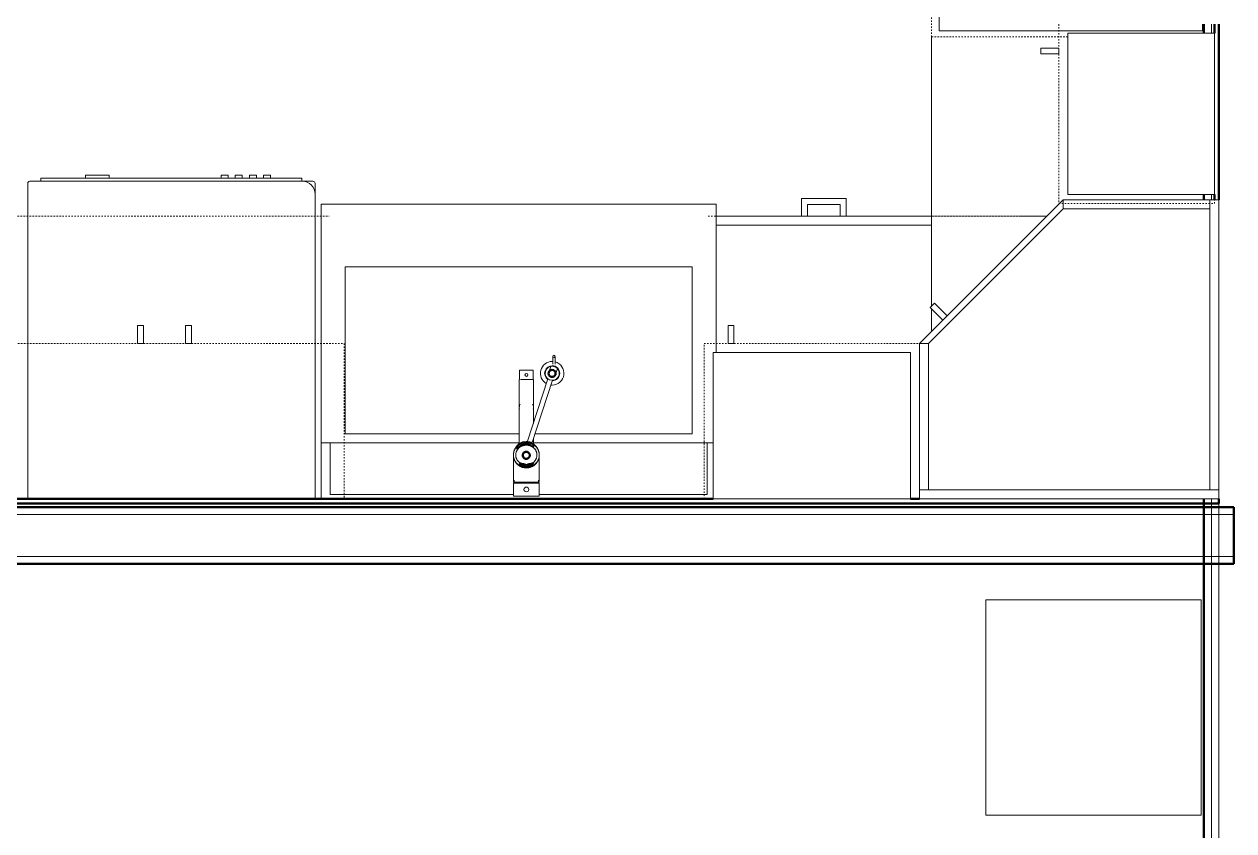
# Model space of a CAD drawing. Header units: inches. Extents: x -4217 to -1814, y 9706 to 12425.
# Drawn here: x -2615.9 to -2514.9, y 10624.5 to 10691.9 of the extents above; entities that cross this region are included whole.
import ezdxf

# ---------------------------------------------------------------- set-up
doc = ezdxf.new("R2010")
doc.units = ezdxf.units.IN
doc.header["$MEASUREMENT"] = 0
doc.linetypes.add('Dash', pattern=[0.25, 0.125, -0.125])
for name, color, linetype, lineweight in [('A-GENM-2', 250, 'Continuous', 9), ('A-GENM-3', 10, 'Continuous', 50), ('A-WALL', 113, 'Continuous', 13), ('A-WALL-3', 10, 'Continuous', 50), ('A-WALL-4', 50, 'Continuous', 13), ('I-FURN-1', 250, 'Continuous', 9), ('I-WALL-3', 2, 'Continuous', 50), ('P-SANR-FIXT-2', 250, 'Continuous', 9), ('Q-CASE', 31, 'Continuous', 9), ('Q-CASE-3', 250, 'Continuous', 9), ('Q-CASE-4', 250, 'Dash', 9), ('Q-CASE-HDLN-1', 250, 'Dash', 9), ('Q-SPCQ-1', 250, 'Continuous', 9)]:
    doc.layers.add(name, color=color, linetype=linetype, lineweight=lineweight)

msp = doc.modelspace()

# ---------------------------------------------------------------- linework, layer by layer
at = {"layer": 'A-GENM-2'}
for p, q in [((-2571.77263, 10664.15082), (-2571.77263, 10663.48568)), ((-2571.57578, 10663.48568), (-2571.57578, 10664.15082)), ((-2574.5446, 10662.99371), (-2574.5446, 10662.20631)), ((-2574.5446, 10662.99371), (-2573.40287, 10662.99371)), ((-2573.40287, 10662.20631), (-2573.40287, 10662.99371)), ((-2572.06398, 10662.89507), (-2571.93059, 10663.3177)), ((-2571.38155, 10663.1406), (-2571.51383, 10662.72145)), ((-2574.56429, 10662.20631), (-2574.56429, 10656.80696)), ((-2574.56429, 10662.20631), (-2574.54417, 10662.20631)), ((-2574.47055, 10662.20631), (-2574.39132, 10662.20631)), ((-2574.37869, 10662.20631), (-2574.26901, 10662.20631)), ((-2574.25971, 10662.20631), (-2574.12658, 10662.20631)), ((-2574.12682, 10662.20631), (-2574.25917, 10662.20631)), ((-2574.1216, 10662.20631), (-2573.82587, 10662.20631)), ((-2573.82599, 10662.20631), (-2574.12149, 10662.20631)), ((-2572.17226, 10662.27396), (-2573.89266, 10656.9791)), ((-2573.82089, 10662.20631), (-2573.68776, 10662.20631)), ((-2573.6883, 10662.20631), (-2573.82065, 10662.20631)), ((-2573.67846, 10662.20631), (-2573.56878, 10662.20631)), ((-2573.55615, 10662.20631), (-2573.47692, 10662.20631)), ((-2573.51169, 10656.87756), (-2571.7985, 10662.15021)), ((-2573.4623, 10662.20631), (-2573.38319, 10662.20631)), ((-2573.38319, 10658.53887), (-2573.38319, 10662.20631)), ((-2571.51383, 10662.72145), (-2571.56574, 10662.73783)), ((-2574.56429, 10660.79903), (-2574.56429, 10659.88189)), ((-2573.38319, 10659.88189), (-2573.38319, 10660.79903)), ((-2573.38319, 10656.80696), (-2573.38319, 10657.27307)), ((-2575.05641, 10655.90709), (-2575.05641, 10653.64331)), ((-2572.89106, 10653.64331), (-2572.89106, 10655.90709)), ((-2574.99736, 10653.80565), (-2574.99736, 10653.56516)), ((-2572.95011, 10653.56516), (-2572.95011, 10653.80565)), ((-2572.89106, 10653.64331), (-2575.05641, 10653.64331)), ((-2575.05641, 10653.56516), (-2575.05641, 10652.46221)), ((-2575.05641, 10653.56516), (-2572.89106, 10653.56516)), ((-2572.89106, 10652.46221), (-2572.89106, 10653.56516)), ((-2572.89106, 10652.46221), (-2575.05641, 10652.46221))]:
    msp.add_line(p, q, dxfattribs=at)
at = {"layer": 'A-GENM-2', "flags": 128}
for points in [[(-2574.85956, 10655.90709), (-2574.85886, 10655.94015), (-2574.85677, 10655.97315), (-2574.85328, 10656.00605), (-2574.84839, 10656.0388), (-2574.84213, 10656.07135), (-2574.83449, 10656.10364), (-2574.82549, 10656.13564), (-2574.81514, 10656.16728), (-2574.80345, 10656.19853), (-2574.79044, 10656.22932), (-2574.77613, 10656.25961), (-2574.76054, 10656.28936), (-2574.7437, 10656.31852), (-2574.72562, 10656.34704), (-2574.70633, 10656.37487), (-2574.68587, 10656.40197), (-2574.66426, 10656.42829), (-2574.64154, 10656.4538), (-2574.61774, 10656.47844), (-2574.5929, 10656.50219), (-2574.56705, 10656.52499), (-2574.54024, 10656.54682), (-2574.51251, 10656.56763), (-2574.4839, 10656.58738), (-2574.45445, 10656.60606), (-2574.42422, 10656.62361), (-2574.39325, 10656.64002), (-2574.3616, 10656.65525), (-2574.32931, 10656.66929), (-2574.29643, 10656.68209), (-2574.26302, 10656.69365), (-2574.22914, 10656.70394), (-2574.19483, 10656.71295), (-2574.16016, 10656.72065), (-2574.12519, 10656.72704), (-2574.08996, 10656.7321), (-2574.05454, 10656.73583), (-2574.01899, 10656.73821), (-2573.98336, 10656.73925), (-2573.97374, 10656.7393)], [(-2574.43489, 10656.88665), (-2574.47369, 10656.86742), (-2574.5117, 10656.84666), (-2574.54884, 10656.8244), (-2574.58506, 10656.80066)], [(-2574.43489, 10656.88665), (-2574.47369, 10656.86742), (-2574.5117, 10656.84666), (-2574.54884, 10656.8244), (-2574.58506, 10656.80066)], [(-2574.43489, 10656.88665), (-2574.47369, 10656.86742), (-2574.5117, 10656.84666), (-2574.54884, 10656.8244), (-2574.58506, 10656.80066)], [(-2574.43489, 10656.88665), (-2574.47369, 10656.86742), (-2574.5117, 10656.84666), (-2574.54884, 10656.8244), (-2574.58506, 10656.80066)], [(-2574.43489, 10656.88665), (-2574.47369, 10656.86742), (-2574.5117, 10656.84666), (-2574.54884, 10656.8244), (-2574.58506, 10656.80066)], [(-2574.43489, 10656.88665), (-2574.47369, 10656.86742), (-2574.5117, 10656.84666), (-2574.54884, 10656.8244), (-2574.58506, 10656.80066)], [(-2573.97374, 10656.97753), (-2574.01682, 10656.97671), (-2574.05983, 10656.97427), (-2574.10271, 10656.9702), (-2574.14539, 10656.96452), (-2574.1878, 10656.95722), (-2574.22988, 10656.94832), (-2574.27156, 10656.93784), (-2574.31278, 10656.92578), (-2574.35346, 10656.91218), (-2574.39356, 10656.89703), (-2574.43299, 10656.88038), (-2574.47171, 10656.86224), (-2574.4806, 10656.85782)], [(-2573.97374, 10656.98977), (-2574.01703, 10656.9889), (-2574.06026, 10656.98631), (-2574.10335, 10656.98198), (-2574.14623, 10656.97594), (-2574.18883, 10656.96819), (-2574.23109, 10656.95874), (-2574.27294, 10656.94761), (-2574.31431, 10656.93481), (-2574.35514, 10656.92037), (-2574.39535, 10656.9043)], [(-2573.97374, 10656.98977), (-2574.01703, 10656.9889), (-2574.06026, 10656.98631), (-2574.10335, 10656.98198), (-2574.14623, 10656.97594), (-2574.18883, 10656.96819), (-2574.23109, 10656.95874), (-2574.27294, 10656.94761), (-2574.31431, 10656.93481), (-2574.35514, 10656.92037), (-2574.39535, 10656.9043)], [(-2573.97374, 10656.98977), (-2574.01703, 10656.9889), (-2574.06026, 10656.98631), (-2574.10335, 10656.98198), (-2574.14623, 10656.97594), (-2574.18883, 10656.96819), (-2574.23109, 10656.95874), (-2574.27294, 10656.94761), (-2574.31431, 10656.93481), (-2574.35514, 10656.92037), (-2574.39535, 10656.9043)], [(-2573.97374, 10656.98977), (-2574.01703, 10656.9889), (-2574.06026, 10656.98631), (-2574.10335, 10656.98198), (-2574.14623, 10656.97594), (-2574.18883, 10656.96819), (-2574.23109, 10656.95874), (-2574.27294, 10656.94761), (-2574.31431, 10656.93481), (-2574.35514, 10656.92037), (-2574.39535, 10656.9043)], [(-2573.97374, 10656.98977), (-2574.01703, 10656.9889), (-2574.06026, 10656.98631), (-2574.10335, 10656.98198), (-2574.14623, 10656.97594), (-2574.18883, 10656.96819), (-2574.23109, 10656.95874), (-2574.27294, 10656.94761), (-2574.31431, 10656.93481), (-2574.35514, 10656.92037), (-2574.39535, 10656.9043)], [(-2573.97374, 10656.98977), (-2574.01703, 10656.9889), (-2574.06026, 10656.98631), (-2574.10335, 10656.98198), (-2574.14623, 10656.97594), (-2574.18883, 10656.96819), (-2574.23109, 10656.95874), (-2574.27294, 10656.94761), (-2574.31431, 10656.93481), (-2574.35514, 10656.92037), (-2574.39535, 10656.9043)], [(-2574.39224, 10656.68191), (-2574.36056, 10656.69711), (-2574.32825, 10656.7111), (-2574.29536, 10656.72387), (-2574.26193, 10656.73539), (-2574.22803, 10656.74564), (-2574.19372, 10656.7546), (-2574.15904, 10656.76226), (-2574.12405, 10656.76861), (-2574.08882, 10656.77362), (-2574.05339, 10656.77731), (-2574.01783, 10656.77965), (-2573.98221, 10656.78064), (-2573.97374, 10656.78068)], [(-2573.53069, 10656.89497), (-2573.57055, 10656.9119), (-2573.61105, 10656.92722), (-2573.65214, 10656.9409), (-2573.69374, 10656.95294), (-2573.73578, 10656.9633), (-2573.77821, 10656.97197), (-2573.82095, 10656.97894), (-2573.86393, 10656.98419), (-2573.90709, 10656.98772), (-2573.95036, 10656.98952), (-2573.97374, 10656.98977)], [(-2573.53069, 10656.89497), (-2573.57055, 10656.9119), (-2573.61105, 10656.92722), (-2573.65214, 10656.9409), (-2573.69374, 10656.95294), (-2573.73578, 10656.9633), (-2573.77821, 10656.97197), (-2573.82095, 10656.97894), (-2573.86393, 10656.98419), (-2573.90709, 10656.98772), (-2573.95036, 10656.98952), (-2573.97374, 10656.98977)], [(-2573.53069, 10656.89497), (-2573.57055, 10656.9119), (-2573.61105, 10656.92722), (-2573.65214, 10656.9409), (-2573.69374, 10656.95294), (-2573.73578, 10656.9633), (-2573.77821, 10656.97197), (-2573.82095, 10656.97894), (-2573.86393, 10656.98419), (-2573.90709, 10656.98772), (-2573.95036, 10656.98952), (-2573.97374, 10656.98977)], [(-2573.53069, 10656.89497), (-2573.57055, 10656.9119), (-2573.61105, 10656.92722), (-2573.65214, 10656.9409), (-2573.69374, 10656.95294), (-2573.73578, 10656.9633), (-2573.77821, 10656.97197), (-2573.82095, 10656.97894), (-2573.86393, 10656.98419), (-2573.90709, 10656.98772), (-2573.95036, 10656.98952), (-2573.97374, 10656.98977)], [(-2573.53069, 10656.89497), (-2573.57055, 10656.9119), (-2573.61105, 10656.92722), (-2573.65214, 10656.9409), (-2573.69374, 10656.95294), (-2573.73578, 10656.9633), (-2573.77821, 10656.97197), (-2573.82095, 10656.97894), (-2573.86393, 10656.98419), (-2573.90709, 10656.98772), (-2573.95036, 10656.98952), (-2573.97374, 10656.98977)], [(-2573.53069, 10656.89497), (-2573.57055, 10656.9119), (-2573.61105, 10656.92722), (-2573.65214, 10656.9409), (-2573.69374, 10656.95294), (-2573.73578, 10656.9633), (-2573.77821, 10656.97197), (-2573.82095, 10656.97894), (-2573.86393, 10656.98419), (-2573.90709, 10656.98772), (-2573.95036, 10656.98952), (-2573.97374, 10656.98977)], [(-2573.46672, 10656.85774), (-2573.50526, 10656.87623), (-2573.54453, 10656.89323), (-2573.58447, 10656.90873), (-2573.62502, 10656.9227), (-2573.66612, 10656.93513), (-2573.70769, 10656.94599), (-2573.74968, 10656.95526), (-2573.79202, 10656.96294), (-2573.83465, 10656.969), (-2573.87749, 10656.97346), (-2573.92047, 10656.97628), (-2573.96355, 10656.97748), (-2573.97374, 10656.97753)], [(-2573.97374, 10656.78068), (-2573.9381, 10656.78), (-2573.90252, 10656.77798), (-2573.86706, 10656.77462), (-2573.83177, 10656.76992), (-2573.79672, 10656.76389), (-2573.76197, 10656.75654), (-2573.72756, 10656.74788), (-2573.69355, 10656.73794), (-2573.66001, 10656.72672), (-2573.62699, 10656.71425), (-2573.59453, 10656.70054), (-2573.5627, 10656.68563), (-2573.53154, 10656.66954), (-2573.50111, 10656.65229), (-2573.47711, 10656.63755)], [(-2573.97374, 10656.7393), (-2573.9381, 10656.73862), (-2573.90252, 10656.7366), (-2573.86706, 10656.73324), (-2573.83177, 10656.72854), (-2573.79672, 10656.72251), (-2573.76197, 10656.71516), (-2573.72756, 10656.7065), (-2573.69355, 10656.69656), (-2573.66001, 10656.68534), (-2573.62699, 10656.67287), (-2573.59453, 10656.65916), (-2573.5627, 10656.64425), (-2573.53154, 10656.62815), (-2573.50111, 10656.61091), (-2573.47144, 10656.59253), (-2573.4426, 10656.57306), (-2573.41463, 10656.55254), (-2573.38757, 10656.53098), (-2573.36145, 10656.50844), (-2573.33634, 10656.48494), (-2573.31225, 10656.46054), (-2573.28923, 10656.43526), (-2573.26732, 10656.40915), (-2573.24655, 10656.38226), (-2573.22694, 10656.35462), (-2573.20854, 10656.32628), (-2573.19135, 10656.29729), (-2573.17542, 10656.2677), (-2573.16077, 10656.23755), (-2573.14741, 10656.20688), (-2573.13536, 10656.17576), (-2573.12464, 10656.14422), (-2573.11528, 10656.11231), (-2573.10727, 10656.08009), (-2573.10063, 10656.04761), (-2573.09538, 10656.01491), (-2573.09151, 10655.98204), (-2573.08904, 10655.94906), (-2573.08796, 10655.91602), (-2573.08791, 10655.90709)], [(-2572.89106, 10655.90709), (-2572.89193, 10655.94847), (-2572.89456, 10655.98978), (-2572.89893, 10656.03095), (-2572.90503, 10656.07192), (-2572.91287, 10656.11261), (-2572.92241, 10656.15297), (-2572.93365, 10656.19292), (-2572.94656, 10656.23239), (-2572.96113, 10656.27133), (-2572.97733, 10656.30967), (-2572.99513, 10656.34735), (-2573.01449, 10656.38431), (-2573.03539, 10656.42049), (-2573.05779, 10656.45582), (-2573.08166, 10656.49026), (-2573.10694, 10656.52375), (-2573.13361, 10656.55624), (-2573.16161, 10656.58767), (-2573.1909, 10656.618), (-2573.22143, 10656.64718), (-2573.25315, 10656.67516), (-2573.28601, 10656.70191), (-2573.31995, 10656.72738), (-2573.35492, 10656.75153)], [(-2572.92493, 10655.6384), (-2572.91503, 10655.68055), (-2572.90681, 10655.72307), (-2572.90031, 10655.76589), (-2572.89552, 10655.80892), (-2572.89246, 10655.85212), (-2572.89112, 10655.8954), (-2572.89152, 10655.93871), (-2572.89365, 10655.98196), (-2572.89751, 10656.02509), (-2572.90309, 10656.06803), (-2572.91038, 10656.11072), (-2572.91937, 10656.15308), (-2572.93005, 10656.19505), (-2572.9424, 10656.23655), (-2572.9564, 10656.27753), (-2572.97203, 10656.31792), (-2572.98926, 10656.35765), (-2573.00807, 10656.39665), (-2573.02842, 10656.43488), (-2573.05028, 10656.47226), (-2573.07362, 10656.50874), (-2573.0984, 10656.54425), (-2573.12458, 10656.57874), (-2573.15211, 10656.61216), (-2573.18097, 10656.64446), (-2573.21109, 10656.67557), (-2573.24243, 10656.70545), (-2573.27494, 10656.73406), (-2573.30857, 10656.76134)], [(-2572.9564, 10656.27753), (-2572.97203, 10656.31792), (-2572.98926, 10656.35765), (-2573.00807, 10656.39665), (-2573.02842, 10656.43488), (-2573.05028, 10656.47226), (-2573.07362, 10656.50874), (-2573.0984, 10656.54425), (-2573.12458, 10656.57874), (-2573.15211, 10656.61216), (-2573.18097, 10656.64446), (-2573.21109, 10656.67557), (-2573.24243, 10656.70545), (-2573.27494, 10656.73406), (-2573.30857, 10656.76134)], [(-2572.9564, 10656.27753), (-2572.97203, 10656.31792), (-2572.98926, 10656.35765), (-2573.00807, 10656.39665), (-2573.02842, 10656.43488), (-2573.05028, 10656.47226), (-2573.07362, 10656.50874), (-2573.0984, 10656.54425), (-2573.12458, 10656.57874), (-2573.15211, 10656.61216), (-2573.18097, 10656.64446), (-2573.21109, 10656.67557), (-2573.24243, 10656.70545), (-2573.27494, 10656.73406), (-2573.30857, 10656.76134)], [(-2572.9564, 10656.27753), (-2572.97203, 10656.31792), (-2572.98926, 10656.35765), (-2573.00807, 10656.39665), (-2573.02842, 10656.43488), (-2573.05028, 10656.47226), (-2573.07362, 10656.50874), (-2573.0984, 10656.54425), (-2573.12458, 10656.57874), (-2573.15211, 10656.61216), (-2573.18097, 10656.64446), (-2573.21109, 10656.67557), (-2573.24243, 10656.70545), (-2573.27494, 10656.73406), (-2573.30857, 10656.76134)], [(-2572.9564, 10656.27753), (-2572.97203, 10656.31792), (-2572.98926, 10656.35765), (-2573.00807, 10656.39665), (-2573.02842, 10656.43488), (-2573.05028, 10656.47226), (-2573.07362, 10656.50874), (-2573.0984, 10656.54425), (-2573.12458, 10656.57874), (-2573.15211, 10656.61216), (-2573.18097, 10656.64446), (-2573.21109, 10656.67557), (-2573.24243, 10656.70545), (-2573.27494, 10656.73406), (-2573.30857, 10656.76134)], [(-2572.9564, 10656.27753), (-2572.97203, 10656.31792), (-2572.98926, 10656.35765), (-2573.00807, 10656.39665), (-2573.02842, 10656.43488), (-2573.05028, 10656.47226), (-2573.07362, 10656.50874), (-2573.0984, 10656.54425), (-2573.12458, 10656.57874), (-2573.15211, 10656.61216), (-2573.18097, 10656.64446), (-2573.21109, 10656.67557), (-2573.24243, 10656.70545), (-2573.27494, 10656.73406), (-2573.30857, 10656.76134)], [(-2574.77808, 10656.59597), (-2574.80644, 10656.56483), (-2574.83347, 10656.53262), (-2574.85913, 10656.4994), (-2574.88338, 10656.46521), (-2574.90618, 10656.43011), (-2574.92749, 10656.39415), (-2574.94727, 10656.3574), (-2574.9655, 10656.31991), (-2574.98213, 10656.28174), (-2574.99714, 10656.24296), (-2575.0105, 10656.20362), (-2575.0222, 10656.16379), (-2575.0322, 10656.12354), (-2575.04049, 10656.08293), (-2575.04707, 10656.04203), (-2575.05191, 10656.00091), (-2575.055, 10655.95963), (-2575.05635, 10655.91826), (-2575.05641, 10655.90709)], [(-2575.05641, 10655.90709), (-2575.05554, 10655.86572), (-2575.05291, 10655.82441), (-2575.04855, 10655.78323), (-2575.04244, 10655.74227), (-2575.03461, 10655.70157), (-2575.02506, 10655.66122), (-2575.01382, 10655.62127), (-2575.00091, 10655.58179), (-2574.98634, 10655.54285), (-2574.97014, 10655.50451), (-2574.95235, 10655.46683), (-2574.93298, 10655.42987), (-2574.91208, 10655.3937), (-2574.88968, 10655.35836), (-2574.86582, 10655.32392), (-2574.84053, 10655.29043), (-2574.81386, 10655.25795), (-2574.78586, 10655.22651), (-2574.75657, 10655.19618), (-2574.72604, 10655.16701), (-2574.69432, 10655.13902), (-2574.66147, 10655.11227), (-2574.62753, 10655.08681), (-2574.59255, 10655.06266), (-2574.55661, 10655.03986), (-2574.51975, 10655.01846), (-2574.48203, 10654.99847), (-2574.44352, 10654.97994), (-2574.40427, 10654.96288), (-2574.36435, 10654.94733), (-2574.32381, 10654.93331), (-2574.28274, 10654.92083), (-2574.24118, 10654.90992), (-2574.1992, 10654.90059), (-2574.15687, 10654.89286), (-2574.11426, 10654.88674), (-2574.07142, 10654.88224), (-2574.02844, 10654.87935), (-2573.98537, 10654.8781), (-2573.97374, 10654.87804)], [(-2574.99772, 10656.25874), (-2575.01096, 10656.21751), (-2575.02254, 10656.17579), (-2575.03245, 10656.13363), (-2575.04066, 10656.09111), (-2575.04717, 10656.0483), (-2575.05195, 10656.00526), (-2575.05502, 10655.96207), (-2575.05635, 10655.91878), (-2575.05595, 10655.87548), (-2575.05382, 10655.83223), (-2575.04996, 10655.7891), (-2575.04439, 10655.74615), (-2575.03709, 10655.70347), (-2575.0281, 10655.66111), (-2575.01742, 10655.61914)], [(-2575.01096, 10656.21751), (-2575.02254, 10656.17579), (-2575.03245, 10656.13363), (-2575.04066, 10656.09111), (-2575.04717, 10656.0483), (-2575.05195, 10656.00526), (-2575.05502, 10655.96207), (-2575.05635, 10655.91878), (-2575.05595, 10655.87548), (-2575.05382, 10655.83223), (-2575.04996, 10655.7891), (-2575.04439, 10655.74615), (-2575.03709, 10655.70347), (-2575.0281, 10655.66111), (-2575.01742, 10655.61914)], [(-2575.01096, 10656.21751), (-2575.02254, 10656.17579), (-2575.03245, 10656.13363), (-2575.04066, 10656.09111), (-2575.04717, 10656.0483), (-2575.05195, 10656.00526), (-2575.05502, 10655.96207), (-2575.05635, 10655.91878), (-2575.05595, 10655.87548), (-2575.05382, 10655.83223), (-2575.04996, 10655.7891), (-2575.04439, 10655.74615), (-2575.03709, 10655.70347), (-2575.0281, 10655.66111), (-2575.01742, 10655.61914)], [(-2575.01096, 10656.21751), (-2575.02254, 10656.17579), (-2575.03245, 10656.13363), (-2575.04066, 10656.09111), (-2575.04717, 10656.0483), (-2575.05195, 10656.00526), (-2575.05502, 10655.96207), (-2575.05635, 10655.91878), (-2575.05595, 10655.87548), (-2575.05382, 10655.83223), (-2575.04996, 10655.7891), (-2575.04439, 10655.74615), (-2575.03709, 10655.70347), (-2575.0281, 10655.66111), (-2575.01742, 10655.61914)], [(-2575.01096, 10656.21751), (-2575.02254, 10656.17579), (-2575.03245, 10656.13363), (-2575.04066, 10656.09111), (-2575.04717, 10656.0483), (-2575.05195, 10656.00526), (-2575.05502, 10655.96207), (-2575.05635, 10655.91878), (-2575.05595, 10655.87548), (-2575.05382, 10655.83223), (-2575.04996, 10655.7891), (-2575.04439, 10655.74615), (-2575.03709, 10655.70347), (-2575.0281, 10655.66111), (-2575.01742, 10655.61914)], [(-2575.01096, 10656.21751), (-2575.02254, 10656.17579), (-2575.03245, 10656.13363), (-2575.04066, 10656.09111), (-2575.04717, 10656.0483), (-2575.05195, 10656.00526), (-2575.05502, 10655.96207), (-2575.05635, 10655.91878), (-2575.05595, 10655.87548), (-2575.05382, 10655.83223), (-2575.04996, 10655.7891), (-2575.04439, 10655.74615), (-2575.03709, 10655.70347), (-2575.0281, 10655.66111), (-2575.01742, 10655.61914)], [(-2574.71962, 10656.69186), (-2574.7504, 10656.6614), (-2574.77994, 10656.62974), (-2574.8082, 10656.59692), (-2574.83512, 10656.563), (-2574.86066, 10656.52803), (-2574.88478, 10656.49207), (-2574.90744, 10656.45517), (-2574.92861, 10656.41739), (-2574.94825, 10656.3788), (-2574.96634, 10656.33945), (-2574.98283, 10656.29941)], [(-2574.71962, 10656.69186), (-2574.7504, 10656.6614), (-2574.77994, 10656.62974), (-2574.8082, 10656.59692), (-2574.83512, 10656.563), (-2574.86066, 10656.52803), (-2574.88478, 10656.49207), (-2574.90744, 10656.45517), (-2574.92861, 10656.41739), (-2574.94825, 10656.3788), (-2574.96634, 10656.33945), (-2574.98283, 10656.29941)], [(-2574.71962, 10656.69186), (-2574.7504, 10656.6614), (-2574.77994, 10656.62974), (-2574.8082, 10656.59692), (-2574.83512, 10656.563), (-2574.86066, 10656.52803), (-2574.88478, 10656.49207), (-2574.90744, 10656.45517), (-2574.92861, 10656.41739), (-2574.94825, 10656.3788), (-2574.96634, 10656.33945), (-2574.98283, 10656.29941)], [(-2574.71962, 10656.69186), (-2574.7504, 10656.6614), (-2574.77994, 10656.62974), (-2574.8082, 10656.59692), (-2574.83512, 10656.563), (-2574.86066, 10656.52803), (-2574.88478, 10656.49207), (-2574.90744, 10656.45517), (-2574.92861, 10656.41739), (-2574.94825, 10656.3788), (-2574.96634, 10656.33945), (-2574.98283, 10656.29941)], [(-2574.71962, 10656.69186), (-2574.7504, 10656.6614), (-2574.77994, 10656.62974), (-2574.8082, 10656.59692), (-2574.83512, 10656.563), (-2574.86066, 10656.52803), (-2574.88478, 10656.49207), (-2574.90744, 10656.45517), (-2574.92861, 10656.41739), (-2574.94825, 10656.3788), (-2574.96634, 10656.33945), (-2574.98283, 10656.29941)], [(-2574.71962, 10656.69186), (-2574.7504, 10656.6614), (-2574.77994, 10656.62974), (-2574.8082, 10656.59692), (-2574.83512, 10656.563), (-2574.86066, 10656.52803), (-2574.88478, 10656.49207), (-2574.90744, 10656.45517), (-2574.92861, 10656.41739), (-2574.94825, 10656.3788), (-2574.96634, 10656.33945), (-2574.98283, 10656.29941)], [(-2573.97374, 10655.07489), (-2574.00937, 10655.07556), (-2574.04495, 10655.07758), (-2574.08041, 10655.08095), (-2574.1157, 10655.08565), (-2574.15075, 10655.09168), (-2574.18551, 10655.09903), (-2574.21992, 10655.10768), (-2574.25392, 10655.11763), (-2574.28746, 10655.12885), (-2574.32049, 10655.14132), (-2574.35294, 10655.15502), (-2574.38478, 10655.16994), (-2574.41593, 10655.18603), (-2574.44637, 10655.20328), (-2574.47603, 10655.22165), (-2574.50487, 10655.24112), (-2574.53284, 10655.26165), (-2574.55991, 10655.2832), (-2574.58602, 10655.30575), (-2574.61114, 10655.32924), (-2574.63522, 10655.35365), (-2574.65824, 10655.37893), (-2574.68015, 10655.40503), (-2574.70093, 10655.43193), (-2574.72053, 10655.45957), (-2574.73894, 10655.4879), (-2574.75612, 10655.51689), (-2574.77205, 10655.54649), (-2574.78671, 10655.57664), (-2574.80007, 10655.6073), (-2574.81211, 10655.63843), (-2574.82283, 10655.66997), (-2574.8322, 10655.70187), (-2574.8402, 10655.73409), (-2574.84684, 10655.76658), (-2574.8521, 10655.79928), (-2574.85596, 10655.83215), (-2574.85844, 10655.86513), (-2574.85951, 10655.89817), (-2574.85956, 10655.90709)], [(-2573.97374, 10654.87804), (-2573.93066, 10654.87885), (-2573.88764, 10654.8813), (-2573.84476, 10654.88537), (-2573.80208, 10654.89105), (-2573.75967, 10654.89835), (-2573.71759, 10654.90725), (-2573.67591, 10654.91773), (-2573.63469, 10654.92978), (-2573.59401, 10654.94339), (-2573.55392, 10654.95853), (-2573.51448, 10654.97519), (-2573.47576, 10654.99332), (-2573.43782, 10655.01292), (-2573.40073, 10655.03395), (-2573.36453, 10655.05637), (-2573.32929, 10655.08016), (-2573.29506, 10655.10527), (-2573.26191, 10655.13168), (-2573.22988, 10655.15933), (-2573.19902, 10655.18819), (-2573.16939, 10655.21822), (-2573.14104, 10655.24936), (-2573.11401, 10655.28156), (-2573.08834, 10655.31479), (-2573.06409, 10655.34898), (-2573.04129, 10655.38408), (-2573.01998, 10655.42003), (-2573.0002, 10655.45678), (-2572.98198, 10655.49427), (-2572.96535, 10655.53244), (-2572.95033, 10655.57123), (-2572.93697, 10655.61057), (-2572.92528, 10655.65039), (-2572.91527, 10655.69064), (-2572.90698, 10655.73125), (-2572.90041, 10655.77215), (-2572.89557, 10655.81328), (-2572.89247, 10655.85456), (-2572.89112, 10655.89592), (-2572.89106, 10655.90709)], [(-2573.08791, 10655.90709), (-2573.08861, 10655.87404), (-2573.09071, 10655.84104), (-2573.0942, 10655.80814), (-2573.09908, 10655.77539), (-2573.10534, 10655.74284), (-2573.11298, 10655.71054), (-2573.12198, 10655.67855), (-2573.13234, 10655.6469), (-2573.14402, 10655.61566), (-2573.15703, 10655.58487), (-2573.17134, 10655.55457), (-2573.18693, 10655.52482), (-2573.20378, 10655.49566), (-2573.22185, 10655.46715), (-2573.24114, 10655.43932), (-2573.2616, 10655.41222), (-2573.28321, 10655.38589), (-2573.30593, 10655.36039), (-2573.32973, 10655.33574), (-2573.35457, 10655.312), (-2573.38042, 10655.28919), (-2573.40723, 10655.26737), (-2573.43497, 10655.24656), (-2573.46358, 10655.2268), (-2573.49302, 10655.20813), (-2573.52325, 10655.19057), (-2573.55422, 10655.17416), (-2573.58588, 10655.15893), (-2573.61817, 10655.1449), (-2573.65104, 10655.13209), (-2573.68445, 10655.12053), (-2573.71834, 10655.11024), (-2573.75264, 10655.10124), (-2573.78731, 10655.09353), (-2573.82229, 10655.08715), (-2573.85752, 10655.08209), (-2573.89293, 10655.07836), (-2573.92849, 10655.07598), (-2573.96412, 10655.07494), (-2573.97374, 10655.07489)], [(-2572.92493, 10655.6384), (-2572.91503, 10655.68055), (-2572.90681, 10655.72307), (-2572.90031, 10655.76589), (-2572.89552, 10655.80892), (-2572.89246, 10655.85212), (-2572.89112, 10655.8954), (-2572.89152, 10655.93871), (-2572.89365, 10655.98196), (-2572.89751, 10656.02509), (-2572.90309, 10656.06803), (-2572.91038, 10656.11072), (-2572.91937, 10656.15308), (-2572.93005, 10656.19505), (-2572.9424, 10656.23655)], [(-2572.92493, 10655.6384), (-2572.91503, 10655.68055), (-2572.90681, 10655.72307), (-2572.90031, 10655.76589), (-2572.89552, 10655.80892), (-2572.89246, 10655.85212), (-2572.89112, 10655.8954), (-2572.89152, 10655.93871), (-2572.89365, 10655.98196), (-2572.89751, 10656.02509), (-2572.90309, 10656.06803), (-2572.91038, 10656.11072), (-2572.91937, 10656.15308), (-2572.93005, 10656.19505), (-2572.9424, 10656.23655)], [(-2572.92493, 10655.6384), (-2572.91503, 10655.68055), (-2572.90681, 10655.72307), (-2572.90031, 10655.76589), (-2572.89552, 10655.80892), (-2572.89246, 10655.85212), (-2572.89112, 10655.8954), (-2572.89152, 10655.93871), (-2572.89365, 10655.98196), (-2572.89751, 10656.02509), (-2572.90309, 10656.06803), (-2572.91038, 10656.11072), (-2572.91937, 10656.15308), (-2572.93005, 10656.19505), (-2572.9424, 10656.23655)], [(-2572.92493, 10655.6384), (-2572.91503, 10655.68055), (-2572.90681, 10655.72307), (-2572.90031, 10655.76589), (-2572.89552, 10655.80892), (-2572.89246, 10655.85212), (-2572.89112, 10655.8954), (-2572.89152, 10655.93871), (-2572.89365, 10655.98196), (-2572.89751, 10656.02509), (-2572.90309, 10656.06803), (-2572.91038, 10656.11072), (-2572.91937, 10656.15308), (-2572.93005, 10656.19505), (-2572.9424, 10656.23655)], [(-2572.92493, 10655.6384), (-2572.91503, 10655.68055), (-2572.90681, 10655.72307), (-2572.90031, 10655.76589), (-2572.89552, 10655.80892), (-2572.89246, 10655.85212), (-2572.89112, 10655.8954), (-2572.89152, 10655.93871), (-2572.89365, 10655.98196), (-2572.89751, 10656.02509), (-2572.90309, 10656.06803), (-2572.91038, 10656.11072), (-2572.91937, 10656.15308), (-2572.93005, 10656.19505), (-2572.9424, 10656.23655)], [(-2575.00507, 10655.57763), (-2574.99107, 10655.53666), (-2574.97544, 10655.49627), (-2574.95821, 10655.45654), (-2574.93941, 10655.41753), (-2574.91906, 10655.37931), (-2574.8972, 10655.34193), (-2574.87386, 10655.30545), (-2574.84908, 10655.26994), (-2574.8229, 10655.23544), (-2574.79536, 10655.20202), (-2574.76651, 10655.16973), (-2574.73639, 10655.13862), (-2574.70505, 10655.10873), (-2574.67253, 10655.08013), (-2574.63891, 10655.05284), (-2574.60421, 10655.02693), (-2574.56851, 10655.00242), (-2574.53186, 10654.97936), (-2574.49431, 10654.95778), (-2574.45593, 10654.93772), (-2574.41678, 10654.91922), (-2574.37692, 10654.90229), (-2574.33642, 10654.88697), (-2574.29534, 10654.87328), (-2574.25374, 10654.86125), (-2574.21169, 10654.85089), (-2574.16926, 10654.84222), (-2574.12652, 10654.83525), (-2574.08354, 10654.83), (-2574.04038, 10654.82647), (-2573.99711, 10654.82467), (-2573.97374, 10654.82442)], [(-2574.99107, 10655.53666), (-2574.97544, 10655.49627), (-2574.95821, 10655.45654), (-2574.93941, 10655.41753), (-2574.91906, 10655.37931), (-2574.8972, 10655.34193), (-2574.87386, 10655.30545), (-2574.84908, 10655.26994), (-2574.8229, 10655.23544), (-2574.79536, 10655.20202), (-2574.76651, 10655.16973), (-2574.73639, 10655.13862), (-2574.70505, 10655.10873), (-2574.67253, 10655.08013), (-2574.63891, 10655.05284)], [(-2574.99107, 10655.53666), (-2574.97544, 10655.49627), (-2574.95821, 10655.45654), (-2574.93941, 10655.41753), (-2574.91906, 10655.37931), (-2574.8972, 10655.34193), (-2574.87386, 10655.30545), (-2574.84908, 10655.26994), (-2574.8229, 10655.23544), (-2574.79536, 10655.20202), (-2574.76651, 10655.16973), (-2574.73639, 10655.13862), (-2574.70505, 10655.10873), (-2574.67253, 10655.08013), (-2574.63891, 10655.05284)], [(-2574.99107, 10655.53666), (-2574.97544, 10655.49627), (-2574.95821, 10655.45654), (-2574.93941, 10655.41753), (-2574.91906, 10655.37931), (-2574.8972, 10655.34193), (-2574.87386, 10655.30545), (-2574.84908, 10655.26994), (-2574.8229, 10655.23544), (-2574.79536, 10655.20202), (-2574.76651, 10655.16973), (-2574.73639, 10655.13862), (-2574.70505, 10655.10873), (-2574.67253, 10655.08013), (-2574.63891, 10655.05284)], [(-2574.99107, 10655.53666), (-2574.97544, 10655.49627), (-2574.95821, 10655.45654), (-2574.93941, 10655.41753), (-2574.91906, 10655.37931), (-2574.8972, 10655.34193), (-2574.87386, 10655.30545), (-2574.84908, 10655.26994), (-2574.8229, 10655.23544), (-2574.79536, 10655.20202), (-2574.76651, 10655.16973), (-2574.73639, 10655.13862), (-2574.70505, 10655.10873), (-2574.67253, 10655.08013), (-2574.63891, 10655.05284)], [(-2574.99107, 10655.53666), (-2574.97544, 10655.49627), (-2574.95821, 10655.45654), (-2574.93941, 10655.41753), (-2574.91906, 10655.37931), (-2574.8972, 10655.34193), (-2574.87386, 10655.30545), (-2574.84908, 10655.26994), (-2574.8229, 10655.23544), (-2574.79536, 10655.20202), (-2574.76651, 10655.16973), (-2574.73639, 10655.13862), (-2574.70505, 10655.10873), (-2574.67253, 10655.08013), (-2574.63891, 10655.05284)], [(-2574.60421, 10655.02693), (-2574.56851, 10655.00242), (-2574.53186, 10654.97936), (-2574.49431, 10654.95778), (-2574.45593, 10654.93772), (-2574.41678, 10654.91922), (-2574.37692, 10654.90229), (-2574.33642, 10654.88697), (-2574.29534, 10654.87328), (-2574.25374, 10654.86125), (-2574.21169, 10654.85089), (-2574.16926, 10654.84222), (-2574.12652, 10654.83525), (-2574.08354, 10654.83), (-2574.04038, 10654.82647), (-2573.99711, 10654.82467), (-2573.97374, 10654.82442)], [(-2574.60421, 10655.02693), (-2574.56851, 10655.00242), (-2574.53186, 10654.97936), (-2574.49431, 10654.95778), (-2574.45593, 10654.93772), (-2574.41678, 10654.91922), (-2574.37692, 10654.90229), (-2574.33642, 10654.88697), (-2574.29534, 10654.87328), (-2574.25374, 10654.86125), (-2574.21169, 10654.85089), (-2574.16926, 10654.84222), (-2574.12652, 10654.83525), (-2574.08354, 10654.83), (-2574.04038, 10654.82647), (-2573.99711, 10654.82467), (-2573.97374, 10654.82442)], [(-2574.60421, 10655.02693), (-2574.56851, 10655.00242), (-2574.53186, 10654.97936), (-2574.49431, 10654.95778), (-2574.45593, 10654.93772), (-2574.41678, 10654.91922), (-2574.37692, 10654.90229), (-2574.33642, 10654.88697), (-2574.29534, 10654.87328), (-2574.25374, 10654.86125), (-2574.21169, 10654.85089), (-2574.16926, 10654.84222), (-2574.12652, 10654.83525), (-2574.08354, 10654.83), (-2574.04038, 10654.82647), (-2573.99711, 10654.82467), (-2573.97374, 10654.82442)], [(-2574.60421, 10655.02693), (-2574.56851, 10655.00242), (-2574.53186, 10654.97936), (-2574.49431, 10654.95778), (-2574.45593, 10654.93772), (-2574.41678, 10654.91922), (-2574.37692, 10654.90229), (-2574.33642, 10654.88697), (-2574.29534, 10654.87328), (-2574.25374, 10654.86125), (-2574.21169, 10654.85089), (-2574.16926, 10654.84222), (-2574.12652, 10654.83525), (-2574.08354, 10654.83), (-2574.04038, 10654.82647), (-2573.99711, 10654.82467), (-2573.97374, 10654.82442)], [(-2574.60421, 10655.02693), (-2574.56851, 10655.00242), (-2574.53186, 10654.97936), (-2574.49431, 10654.95778), (-2574.45593, 10654.93772), (-2574.41678, 10654.91922), (-2574.37692, 10654.90229), (-2574.33642, 10654.88697), (-2574.29534, 10654.87328), (-2574.25374, 10654.86125), (-2574.21169, 10654.85089), (-2574.16926, 10654.84222), (-2574.12652, 10654.83525), (-2574.08354, 10654.83), (-2574.04038, 10654.82647), (-2573.99711, 10654.82467), (-2573.97374, 10654.82442)], [(-2573.97374, 10654.82442), (-2573.93044, 10654.82528), (-2573.88721, 10654.82788), (-2573.84413, 10654.8322), (-2573.80125, 10654.83824), (-2573.75864, 10654.846), (-2573.71638, 10654.85545), (-2573.67453, 10654.86658), (-2573.63316, 10654.87938), (-2573.59234, 10654.89382), (-2573.55212, 10654.90988), (-2573.51258, 10654.92754), (-2573.47378, 10654.94676), (-2573.43578, 10654.96752), (-2573.39863, 10654.98979), (-2573.36241, 10655.01352), (-2573.32717, 10655.03868), (-2573.29296, 10655.06523), (-2573.25984, 10655.09313), (-2573.22786, 10655.12233), (-2573.19707, 10655.15278), (-2573.16753, 10655.18445), (-2573.13928, 10655.21726), (-2573.11236, 10655.25119), (-2573.08682, 10655.28616), (-2573.0627, 10655.32212), (-2573.04003, 10655.35902), (-2573.01886, 10655.3968), (-2572.99922, 10655.43539), (-2572.98113, 10655.47474), (-2572.96464, 10655.51478), (-2572.94976, 10655.55544), (-2572.93651, 10655.59667)], [(-2573.97374, 10654.82442), (-2573.93044, 10654.82528), (-2573.88721, 10654.82788), (-2573.84413, 10654.8322), (-2573.80125, 10654.83824), (-2573.75864, 10654.846), (-2573.71638, 10654.85545), (-2573.67453, 10654.86658), (-2573.63316, 10654.87938), (-2573.59234, 10654.89382), (-2573.55212, 10654.90988), (-2573.51258, 10654.92754), (-2573.47378, 10654.94676), (-2573.43578, 10654.96752), (-2573.39863, 10654.98979), (-2573.36241, 10655.01352)], [(-2573.97374, 10654.82442), (-2573.93044, 10654.82528), (-2573.88721, 10654.82788), (-2573.84413, 10654.8322), (-2573.80125, 10654.83824), (-2573.75864, 10654.846), (-2573.71638, 10654.85545), (-2573.67453, 10654.86658), (-2573.63316, 10654.87938), (-2573.59234, 10654.89382), (-2573.55212, 10654.90988), (-2573.51258, 10654.92754), (-2573.47378, 10654.94676), (-2573.43578, 10654.96752), (-2573.39863, 10654.98979), (-2573.36241, 10655.01352)], [(-2573.97374, 10654.82442), (-2573.93044, 10654.82528), (-2573.88721, 10654.82788), (-2573.84413, 10654.8322), (-2573.80125, 10654.83824), (-2573.75864, 10654.846), (-2573.71638, 10654.85545), (-2573.67453, 10654.86658), (-2573.63316, 10654.87938), (-2573.59234, 10654.89382), (-2573.55212, 10654.90988), (-2573.51258, 10654.92754), (-2573.47378, 10654.94676), (-2573.43578, 10654.96752), (-2573.39863, 10654.98979), (-2573.36241, 10655.01352)], [(-2573.97374, 10654.82442), (-2573.93044, 10654.82528), (-2573.88721, 10654.82788), (-2573.84413, 10654.8322), (-2573.80125, 10654.83824), (-2573.75864, 10654.846), (-2573.71638, 10654.85545), (-2573.67453, 10654.86658), (-2573.63316, 10654.87938), (-2573.59234, 10654.89382), (-2573.55212, 10654.90988), (-2573.51258, 10654.92754), (-2573.47378, 10654.94676), (-2573.43578, 10654.96752), (-2573.39863, 10654.98979), (-2573.36241, 10655.01352)], [(-2573.97374, 10654.82442), (-2573.93044, 10654.82528), (-2573.88721, 10654.82788), (-2573.84413, 10654.8322), (-2573.80125, 10654.83824), (-2573.75864, 10654.846), (-2573.71638, 10654.85545), (-2573.67453, 10654.86658), (-2573.63316, 10654.87938), (-2573.59234, 10654.89382), (-2573.55212, 10654.90988), (-2573.51258, 10654.92754), (-2573.47378, 10654.94676), (-2573.43578, 10654.96752), (-2573.39863, 10654.98979), (-2573.36241, 10655.01352)], [(-2573.32717, 10655.03868), (-2573.29296, 10655.06523), (-2573.25984, 10655.09313), (-2573.22786, 10655.12233), (-2573.19707, 10655.15278), (-2573.16753, 10655.18445), (-2573.13928, 10655.21726), (-2573.11236, 10655.25119), (-2573.08682, 10655.28616), (-2573.0627, 10655.32212), (-2573.04003, 10655.35902), (-2573.01886, 10655.3968), (-2572.99922, 10655.43539), (-2572.98113, 10655.47474), (-2572.96464, 10655.51478)], [(-2573.32717, 10655.03868), (-2573.29296, 10655.06523), (-2573.25984, 10655.09313), (-2573.22786, 10655.12233), (-2573.19707, 10655.15278), (-2573.16753, 10655.18445), (-2573.13928, 10655.21726), (-2573.11236, 10655.25119), (-2573.08682, 10655.28616), (-2573.0627, 10655.32212), (-2573.04003, 10655.35902), (-2573.01886, 10655.3968), (-2572.99922, 10655.43539), (-2572.98113, 10655.47474), (-2572.96464, 10655.51478)], [(-2573.32717, 10655.03868), (-2573.29296, 10655.06523), (-2573.25984, 10655.09313), (-2573.22786, 10655.12233), (-2573.19707, 10655.15278), (-2573.16753, 10655.18445), (-2573.13928, 10655.21726), (-2573.11236, 10655.25119), (-2573.08682, 10655.28616), (-2573.0627, 10655.32212), (-2573.04003, 10655.35902), (-2573.01886, 10655.3968), (-2572.99922, 10655.43539), (-2572.98113, 10655.47474), (-2572.96464, 10655.51478)], [(-2573.32717, 10655.03868), (-2573.29296, 10655.06523), (-2573.25984, 10655.09313), (-2573.22786, 10655.12233), (-2573.19707, 10655.15278), (-2573.16753, 10655.18445), (-2573.13928, 10655.21726), (-2573.11236, 10655.25119), (-2573.08682, 10655.28616), (-2573.0627, 10655.32212), (-2573.04003, 10655.35902), (-2573.01886, 10655.3968), (-2572.99922, 10655.43539), (-2572.98113, 10655.47474), (-2572.96464, 10655.51478)], [(-2573.32717, 10655.03868), (-2573.29296, 10655.06523), (-2573.25984, 10655.09313), (-2573.22786, 10655.12233), (-2573.19707, 10655.15278), (-2573.16753, 10655.18445), (-2573.13928, 10655.21726), (-2573.11236, 10655.25119), (-2573.08682, 10655.28616), (-2573.0627, 10655.32212), (-2573.04003, 10655.35902), (-2573.01886, 10655.3968), (-2572.99922, 10655.43539), (-2572.98113, 10655.47474), (-2572.96464, 10655.51478)]]:
    msp.add_lwpolyline(points, dxfattribs=at)
at = {"layer": 'A-GENM-2'}
for centre, radius, start, end in [((-2571.81427, 10662.73872), 0.98425, 90, 240), ((-2571.81427, 10662.73872), 0.62992, 90, 234.2737778), ((-2571.81427, 10662.73872), 0.59055, 101.3602939, 270), ((-2571.81427, 10662.73872), 0.59055, 90, 101.3602939), ((-2571.81427, 10662.73872), 0.98425, 86.3754395, 90), ((-2571.81427, 10662.73872), 0.98425, 270, 75), ((-2571.81427, 10662.73872), 0.62992, 270, 90), ((-2571.81427, 10662.73872), 0.59055, 42.8834648, 90), ((-2571.81427, 10662.73872), 0.59055, 270, 42.8834648), ((-2573.97374, 10662.59653), 0.11811, 90, 270), ((-2573.97374, 10662.59653), 0.11811, 270, 90), ((-2571.81427, 10662.73872), 0.98425, 263.1291055, 270), ((-2573.97374, 10655.90709), 1.08268, 129.2199119, 160.6452492), ((-2573.97374, 10655.90709), 1.08268, 90, 124.6633147), ((-2573.97374, 10655.90709), 1.08268, 55.6183898, 90), ((-2573.97374, 10655.90709), 1.08268, 19.1524217, 52.4110601), ((-2573.97374, 10655.90709), 1.08268, 165, 195), ((-2573.97374, 10655.90709), 1.08268, 345, 15), ((-2573.97374, 10655.90709), 1.08268, 199.1524217, 230.2408312), ((-2573.97374, 10655.90709), 1.08268, 234.8142253, 270), ((-2573.97374, 10655.90709), 1.08268, 270, 304.6633147), ((-2573.97374, 10655.90709), 1.08268, 309.7591688, 340.6452492), ((-2573.97374, 10653.02866), 0.19685, 90, 270), ((-2573.97374, 10653.02866), 0.19685, 270, 90)]:
    msp.add_arc(centre, radius, start, end, dxfattribs=at)
for centre, major_axis, ratio, start_param, end_param in [((-2571.67421, 10664.15082), (0.09843, 0), 0.984807753, 1.570796327, 4.71238898), ((-2571.67421, 10664.15082), (0.09843, 0), 0.984807753, 4.71238898, 7.853981634), ((-2573.97374, 10659.88189), (0.59055, 0), 0.906307787, 2.617993878, 3.403392041), ((-2573.97374, 10659.88189), (0.59055, 0), 0.906307787, 6.021385919, 6.806784083)]:
    msp.add_ellipse(centre, major_axis=major_axis, ratio=ratio, start_param=start_param, end_param=end_param, dxfattribs=at)
at = {"layer": 'A-GENM-3'}
for centre, start, end in [((-2571.82146, 10662.72663), 90, 270), ((-2571.82146, 10662.72663), 270, 90), ((-2573.98129, 10655.88316), 54.968118, 234.968118), ((-2573.98129, 10655.88316), 234.968118, 54.968118)]:
    msp.add_arc(centre, 0.29528, start, end, dxfattribs=at)
for points, knots in [([(-2574.61996, 10656.76982), (-2574.63607, 10656.75757), (-2574.65905, 10656.73818), (-2574.68377, 10656.71377), (-2574.69733, 10656.69931), (-2574.70713, 10656.68822), (-2574.7169, 10656.67686), (-2574.73008, 10656.66139), (-2574.74612, 10656.6414), (-2574.76025, 10656.6206), (-2574.76967, 10656.60338), (-2574.77445, 10656.59258), (-2574.77786, 10656.58341), (-2574.78139, 10656.57334), (-2574.78739, 10656.55422), (-2574.79457, 10656.5247), (-2574.79713, 10656.49847), (-2574.79471, 10656.48309), (-2574.7904, 10656.47541), (-2574.78255, 10656.47197), (-2574.76758, 10656.47152), (-2574.74774, 10656.47632), (-2574.72609, 10656.48392), (-2574.70976, 10656.49043), (-2574.69671, 10656.49602), (-2574.68699, 10656.50031), (-2574.68023, 10656.50328), (-2574.67378, 10656.50628), (-2574.66521, 10656.51075), (-2574.65049, 10656.51939), (-2574.62993, 10656.53365), (-2574.6096, 10656.54888), (-2574.59523, 10656.55924), (-2574.58696, 10656.56497), (-2574.5807, 10656.56911), (-2574.57442, 10656.57318), (-2574.56606, 10656.57866), (-2574.55142, 10656.58828), (-2574.53048, 10656.60204), (-2574.50515, 10656.61831), (-2574.47086, 10656.63912), (-2574.42707, 10656.66413), (-2574.35552, 10656.701), (-2574.2622, 10656.74018), (-2574.18596, 10656.76147), (-2574.14723, 10656.76982)], [0, 0, 0, 0, 0.055555556, 0.083333333, 0.097222222, 0.111111111, 0.125, 0.138888889, 0.166666667, 0.194444444, 0.208333333, 0.222222222, 0.229166667, 0.236111111, 0.25, 0.277777778, 0.305555556, 0.319444444, 0.333333333, 0.347222222, 0.361111111, 0.388888889, 0.402777778, 0.416666667, 0.430555556, 0.4375, 0.444444444, 0.451388889, 0.458333333, 0.472222222, 0.5, 0.527777778, 0.541666667, 0.548611111, 0.555555556, 0.5625, 0.569444444, 0.583333333, 0.611111111, 0.638888889, 0.666666667, 0.722222222, 0.777777778, 0.888888889, 1, 1, 1, 1]), ([(-2573.97374, 10656.97005), (-2574.05137, 10656.97056), (-2574.16498, 10656.95999), (-2574.31469, 10656.925), (-2574.42327, 10656.88701), (-2574.52457, 10656.83563), (-2574.5888, 10656.79317), (-2574.61996, 10656.76982)], [0, 0, 0, 0, 0.333333333, 0.5, 0.666666667, 0.833333333, 1, 1, 1, 1]), ([(-2573.32752, 10656.76982), (-2573.37364, 10656.80506), (-2573.44615, 10656.85079), (-2573.55162, 10656.89666), (-2573.66065, 10656.93338), (-2573.80162, 10656.96244), (-2573.91592, 10656.97023), (-2573.97374, 10656.97005)], [0, 0, 0, 0, 0.25, 0.375, 0.5, 0.75, 1, 1, 1, 1]), ([(-2573.80025, 10656.76982), (-2573.78422, 10656.76613), (-2573.75246, 10656.7581), (-2573.71346, 10656.74642), (-2573.68268, 10656.7361), (-2573.66362, 10656.72924), (-2573.64848, 10656.7235), (-2573.63717, 10656.71908), (-2573.62686, 10656.71491), (-2573.61752, 10656.71104), (-2573.60635, 10656.70624), (-2573.59033, 10656.69751), (-2573.56945, 10656.68377), (-2573.54671, 10656.66718), (-2573.52426, 10656.65064), (-2573.50236, 10656.63575), (-2573.48479, 10656.62606), (-2573.47125, 10656.62074), (-2573.46139, 10656.61817), (-2573.45266, 10656.61729), (-2573.44498, 10656.61783), (-2573.43605, 10656.61991), (-2573.42662, 10656.62319), (-2573.41679, 10656.62815), (-2573.40586, 10656.63507), (-2573.39275, 10656.6461), (-2573.37295, 10656.66881), (-2573.35042, 10656.70667), (-2573.33476, 10656.74708), (-2573.32752, 10656.76982)], [0, 0, 0, 0, 0.083333333, 0.166666667, 0.208333333, 0.25, 0.270833333, 0.291666667, 0.3125, 0.328125, 0.34375, 0.375, 0.416666667, 0.458333333, 0.5, 0.541666667, 0.583333333, 0.604166667, 0.625, 0.645833333, 0.661458333, 0.677083333, 0.708333333, 0.729166667, 0.75, 0.791666667, 0.833333333, 0.916666667, 1, 1, 1, 1])]:
    msp.add_open_spline(points, degree=3, knots=knots, dxfattribs=at)
for points in [[(-2574.14723, 10656.76982), (-2574.11863, 10656.7759), (-2574.06112, 10656.78503), (-2574.00297, 10656.78812), (-2573.97374, 10656.78816)], [(-2573.97374, 10656.78816), (-2573.9445, 10656.78812), (-2573.88635, 10656.78503), (-2573.82884, 10656.7759), (-2573.80025, 10656.76982)], [(-2573.97374, 10655.06979), (-2574.32295, 10655.17567), (-2574.68407, 10655.25086), (-2574.3706, 10655.0529), (-2574.04521, 10654.88563)], [(-2574.04521, 10654.88563), (-2574.03331, 10654.88476), (-2574.00951, 10654.88351), (-2573.98566, 10654.88327), (-2573.97374, 10654.8834)], [(-2573.90226, 10654.88563), (-2573.57688, 10655.0529), (-2573.26341, 10655.25086), (-2573.62453, 10655.17567), (-2573.97374, 10655.06979)], [(-2573.97374, 10654.8834), (-2573.96181, 10654.88327), (-2573.93797, 10654.88351), (-2573.91416, 10654.88476), (-2573.90226, 10654.88563)]]:
    msp.add_open_spline(points, degree=3, dxfattribs=at)
at = {"layer": 'A-WALL'}
for p, q in [((-2516.74874, 10691.9207), (-2516.74874, 10691.1707)), ((-2516.12374, 10691.9207), (-2516.12374, 10677.2332)), ((-2516.74874, 10677.6707), (-2516.74874, 10677.2332)), ((-2516.74874, 10652.2332), (-2516.74874, 10457.5394)), ((-2516.12374, 10652.2332), (-2516.12374, 10457.5394))]:
    msp.add_line(p, q, dxfattribs=at)
at = {"layer": 'A-WALL-3'}
for p, q in [((-2516.49874, 10691.9207), (-2516.49874, 10691.1707)), ((-2516.12374, 10677.2332), (-2516.12374, 10691.9207)), ((-2516.49874, 10677.6707), (-2516.49874, 10677.2332)), ((-2634.22374, 10651.8582), (-2516.12374, 10651.8582)), ((-2558.37374, 10652.2332), (-2619.94573, 10652.2332)), ((-2541.12374, 10652.2332), (-2541.87374, 10652.2332)), ((-2516.12374, 10651.8582), (-2516.12374, 10652.2332)), ((-2514.87374, 10651.5457), (-2669.97374, 10651.5457)), ((-2514.87374, 10646.7957), (-2514.87374, 10651.5457)), ((-2641.2006, 10646.7957), (-2514.87374, 10646.7957))]:
    msp.add_line(p, q, dxfattribs=at)
at = {"layer": 'A-WALL-4'}
for p, q in [((-2669.97374, 10650.9207), (-2514.87374, 10650.9207)), ((-2641.8256, 10647.4207), (-2514.87374, 10647.4207))]:
    msp.add_line(p, q, dxfattribs=at)
at = {"layer": 'I-FURN-1'}
for p, q in [((-2535.59848, 10643.7957), (-2517.59848, 10643.7957)), ((-2535.59848, 10625.7957), (-2535.59848, 10643.7957)), ((-2517.59848, 10643.7957), (-2517.59848, 10625.7957)), ((-2517.59848, 10625.7957), (-2535.59848, 10625.7957))]:
    msp.add_line(p, q, dxfattribs=at)
at = {"layer": 'I-WALL-3'}
for p, q in [((-2517.37374, 10691.9207), (-2517.37374, 10691.1707)), ((-2517.37374, 10677.6707), (-2517.37374, 10677.2332)), ((-2517.37374, 10652.2332), (-2517.37374, 10458.1644))]:
    msp.add_line(p, q, dxfattribs=at)
at = {"layer": 'P-SANR-FIXT-2'}
for p, q in [((-2591.12374, 10676.87192), (-2591.12374, 10656.91611)), ((-2558.12374, 10676.87192), (-2591.12374, 10676.87192)), ((-2558.12374, 10664.4832), (-2558.12374, 10676.87192)), ((-2589.12374, 10657.66936), (-2589.12374, 10671.62517)), ((-2589.12374, 10671.62517), (-2560.12374, 10671.62517)), ((-2560.12374, 10671.62517), (-2560.12374, 10657.66936)), ((-2591.12374, 10656.91611), (-2574.56106, 10656.91611)), ((-2574.55866, 10657.66936), (-2589.12374, 10657.66936)), ((-2573.38319, 10656.91611), (-2558.37374, 10656.91611)), ((-2560.12374, 10657.66936), (-2573.26147, 10657.66936))]:
    msp.add_line(p, q, dxfattribs=at)
at = {"layer": 'Q-CASE'}
for p, q in [((-2529.12374, 10677.2332), (-2541.12374, 10665.2332)), ((-2529.12374, 10676.4832), (-2529.12374, 10677.2332)), ((-2540.37374, 10665.2332), (-2529.12374, 10676.4832)), ((-2541.12374, 10665.2332), (-2540.37374, 10665.2332))]:
    msp.add_line(p, q, dxfattribs=at)
at = {"layer": 'Q-CASE-3'}
for p, q in [((-2516.49874, 10691.1707), (-2528.74874, 10691.1707)), ((-2528.74874, 10691.1707), (-2528.74874, 10677.6707)), ((-2516.49874, 10677.6707), (-2516.49874, 10691.1707)), ((-2529.49874, 10689.9207), (-2530.99799, 10689.9207)), ((-2530.99799, 10689.9207), (-2530.99799, 10689.43225)), ((-2530.99799, 10689.43225), (-2529.49874, 10689.43225)), ((-2529.49874, 10689.9207), (-2529.49874, 10689.43225)), ((-2547.24874, 10677.3582), (-2550.99874, 10677.3582)), ((-2550.99874, 10677.3582), (-2550.99874, 10675.8582)), ((-2547.24874, 10675.8582), (-2547.24874, 10677.3582)), ((-2529.12374, 10677.2332), (-2529.12374, 10676.4832)), ((-2516.87374, 10677.2332), (-2529.12374, 10677.2332)), ((-2528.74874, 10677.6707), (-2516.49874, 10677.6707)), ((-2516.87374, 10676.4832), (-2516.87374, 10677.2332)), ((-2516.12374, 10677.2332), (-2516.87374, 10677.2332)), ((-2516.87374, 10677.2332), (-2516.87374, 10652.9832)), ((-2516.12374, 10652.9832), (-2516.12374, 10677.2332)), ((-2550.49936, 10675.8582), (-2550.49936, 10676.85882)), ((-2550.49936, 10676.85882), (-2547.74811, 10676.85882)), ((-2547.74811, 10676.85882), (-2547.74811, 10675.8582)), ((-2529.12374, 10676.4832), (-2540.37374, 10665.2332)), ((-2516.87374, 10676.4832), (-2529.12374, 10676.4832)), ((-2529.12374, 10676.4832), (-2516.87374, 10676.4832)), ((-2516.87374, 10652.9832), (-2516.87374, 10676.4832)), ((-2558.12374, 10675.8582), (-2540.12374, 10675.8582)), ((-2558.12374, 10675.1082), (-2558.12374, 10675.8582)), ((-2540.12374, 10675.1082), (-2558.12374, 10675.1082)), ((-2558.12374, 10675.1082), (-2558.12374, 10664.4832)), ((-2550.49936, 10675.8582), (-2550.99874, 10675.8582)), ((-2547.74811, 10675.8582), (-2547.24874, 10675.8582)), ((-2540.12374, 10675.8582), (-2540.12374, 10675.1082)), ((-2540.12374, 10668.35346), (-2540.12374, 10675.1082)), ((-2539.88577, 10668.59143), (-2540.23116, 10668.24604)), ((-2540.23116, 10668.24604), (-2539.17102, 10667.18591)), ((-2540.12374, 10666.2332), (-2540.12374, 10668.13862)), ((-2538.82564, 10667.53129), (-2539.88577, 10668.59143)), ((-2605.95729, 10666.73245), (-2606.44573, 10666.73245)), ((-2606.44573, 10666.73245), (-2606.44573, 10665.2332)), ((-2605.95729, 10665.2332), (-2605.95729, 10666.73245)), ((-2601.95729, 10666.73245), (-2602.44573, 10666.73245)), ((-2602.44573, 10666.73245), (-2602.44573, 10665.2332)), ((-2601.95729, 10665.2332), (-2601.95729, 10666.73245)), ((-2556.63529, 10666.73245), (-2557.12374, 10666.73245)), ((-2557.12374, 10666.73245), (-2557.12374, 10665.2332)), ((-2556.63529, 10665.2332), (-2556.63529, 10666.73245)), ((-2605.95729, 10665.2332), (-2606.44573, 10665.2332)), ((-2601.95729, 10665.2332), (-2602.44573, 10665.2332)), ((-2556.63529, 10665.2332), (-2557.12374, 10665.2332)), ((-2541.12374, 10665.2332), (-2541.12374, 10652.9832)), ((-2540.37374, 10665.2332), (-2541.12374, 10665.2332)), ((-2540.37374, 10665.2332), (-2540.37374, 10652.9832)), ((-2540.37374, 10652.9832), (-2540.37374, 10665.2332)), ((-2541.87374, 10664.4832), (-2558.37374, 10664.4832)), ((-2558.37374, 10664.4832), (-2558.37374, 10652.2332)), ((-2541.87374, 10652.2332), (-2541.87374, 10664.4832)), ((-2591.12374, 10656.91611), (-2591.12374, 10652.2332)), ((-2591.12374, 10656.91611), (-2591.12374, 10652.2332)), ((-2590.37374, 10656.91611), (-2590.37374, 10652.6082)), ((-2558.87374, 10652.6082), (-2558.87374, 10656.91611)), ((-2541.12374, 10652.9832), (-2540.37374, 10652.9832)), ((-2516.12374, 10652.9832), (-2541.12374, 10652.9832)), ((-2541.12374, 10652.9832), (-2541.12374, 10652.2332)), ((-2540.37374, 10652.9832), (-2516.87374, 10652.9832)), ((-2516.87374, 10652.9832), (-2516.12374, 10652.9832)), ((-2516.12374, 10652.2332), (-2516.12374, 10652.9832)), ((-2590.37374, 10652.6082), (-2575.05641, 10652.6082)), ((-2572.89106, 10652.6082), (-2558.87374, 10652.6082)), ((-2558.37374, 10652.2332), (-2541.87374, 10652.2332)), ((-2541.12374, 10652.2332), (-2516.12374, 10652.2332))]:
    msp.add_line(p, q, dxfattribs=at)
at = {"layer": 'Q-CASE-4'}
for p, q in [((-2529.49874, 10691.9207), (-2529.49874, 10676.9207)), ((-2516.49874, 10676.9207), (-2516.49874, 10691.9207)), ((-2528.74874, 10690.8582), (-2540.12374, 10690.8582)), ((-2540.12374, 10690.8582), (-2540.12374, 10675.8582)), ((-2529.49874, 10676.9207), (-2516.49874, 10676.9207)), ((-2540.12374, 10675.8582), (-2530.49874, 10675.8582)), ((-2619.19573, 10665.2332), (-2589.19573, 10665.2332)), ((-2589.19573, 10665.2332), (-2589.19573, 10652.2332)), ((-2559.12374, 10652.2332), (-2559.12374, 10665.2332)), ((-2559.12374, 10665.2332), (-2541.12374, 10665.2332)), ((-2541.12374, 10665.2332), (-2541.12374, 10652.2332)), ((-2589.19573, 10652.2332), (-2619.19573, 10652.2332)), ((-2541.12374, 10652.2332), (-2559.12374, 10652.2332))]:
    msp.add_line(p, q, dxfattribs=at)
at = {"layer": 'Q-CASE-HDLN-1'}
for p, q in [((-2540.12374, 10675.8582), (-2540.12374, 10806.2019)), ((-2634.22374, 10675.8582), (-2590.45089, 10675.8582)), ((-2558.79658, 10675.8582), (-2530.49874, 10675.8582)), ((-2530.49874, 10675.8582), (-2540.12374, 10675.8582))]:
    msp.add_line(p, q, dxfattribs=at)
at = {"layer": 'Q-SPCQ-1'}
for p, q in [((-2539.49874, 10721.3582), (-2539.49874, 10691.3582)), ((-2539.49874, 10691.3582), (-2517.37374, 10691.3582)), ((-2517.49874, 10691.9207), (-2517.49874, 10691.3582)), ((-2614.53079, 10679.0457), (-2592.71667, 10679.0457)), ((-2614.53079, 10679.0457), (-2614.53079, 10678.7957)), ((-2610.79969, 10679.2957), (-2610.79969, 10679.0457)), ((-2610.79969, 10679.2957), (-2609.81544, 10679.2957)), ((-2609.81544, 10679.2957), (-2608.83119, 10679.2957)), ((-2608.83119, 10679.0457), (-2608.83119, 10679.2957)), ((-2599.4737, 10679.2957), (-2598.88315, 10679.2957)), ((-2599.4737, 10679.2957), (-2599.4737, 10679.0457)), ((-2598.88315, 10679.0457), (-2598.88315, 10679.2957)), ((-2598.2926, 10679.2957), (-2597.70205, 10679.2957)), ((-2598.2926, 10679.2957), (-2598.2926, 10679.0457)), ((-2597.70205, 10679.0457), (-2597.70205, 10679.2957)), ((-2597.1115, 10679.2957), (-2596.52095, 10679.2957)), ((-2597.1115, 10679.2957), (-2597.1115, 10679.0457)), ((-2596.52095, 10679.0457), (-2596.52095, 10679.2957)), ((-2595.93039, 10679.2957), (-2595.33984, 10679.2957)), ((-2595.93039, 10679.2957), (-2595.93039, 10679.0457)), ((-2595.33984, 10679.0457), (-2595.33984, 10679.2957)), ((-2592.71667, 10679.0457), (-2592.71667, 10678.79552)), ((-2615.62374, 10678.59885), (-2615.62374, 10652.2332)), ((-2592.69559, 10678.7957), (-2615.42689, 10678.7957)), ((-2591.82059, 10678.7957), (-2592.69559, 10678.7957)), ((-2591.62374, 10677.72385), (-2591.62374, 10678.59885)), ((-2591.62374, 10652.2332), (-2591.62374, 10677.72385))]:
    msp.add_line(p, q, dxfattribs=at)
for centre, radius, start, end in [((-2615.42689, 10678.59885), 0.19685, 90, 180), ((-2615.42689, 10678.59885), 0.19685, 105, 180), ((-2592.69559, 10677.72385), 1.07185, 360, 90), ((-2591.82059, 10678.59885), 0.19685, 0, 90)]:
    msp.add_arc(centre, radius, start, end, dxfattribs=at)

doc.saveas('drawing.dxf')
